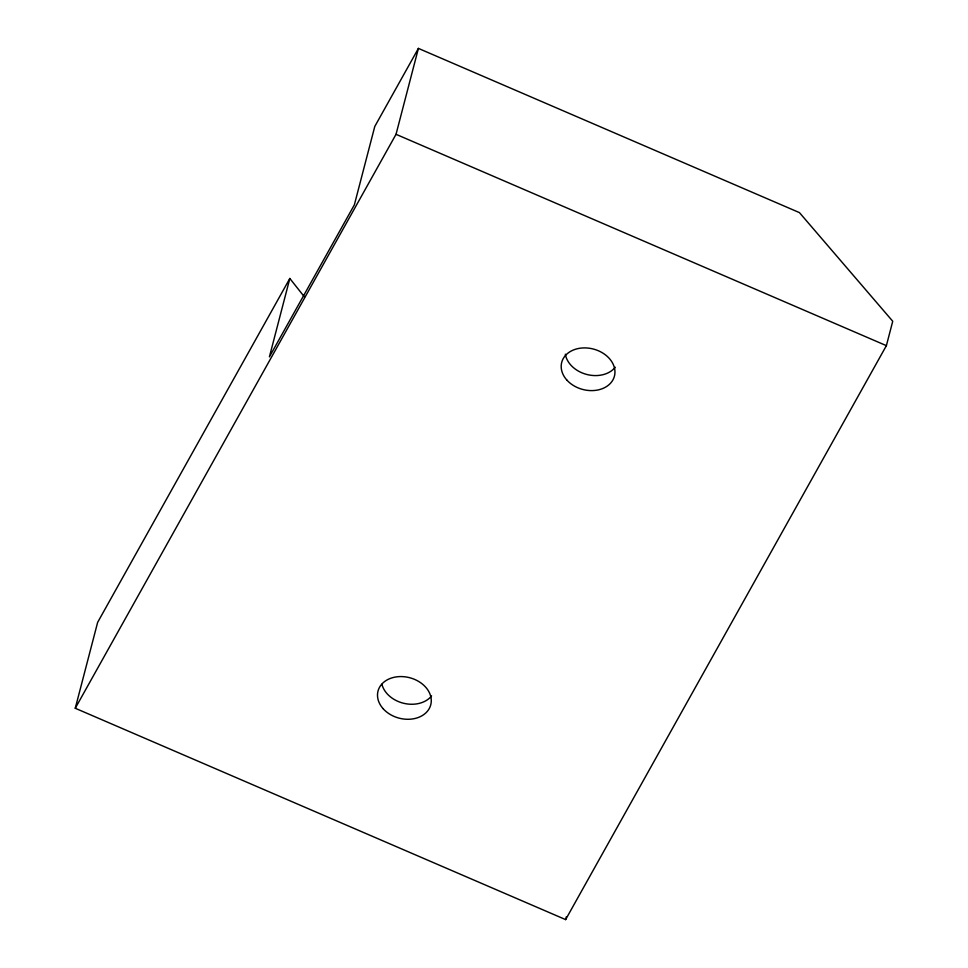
<?xml version="1.0" encoding="UTF-8"?>
<svg xmlns="http://www.w3.org/2000/svg" width="968" height="968" viewBox="0 0 968 968"><rect width="100%" height="100%" fill="white"/><g stroke="black" fill="none" stroke-linecap="round" stroke-linejoin="round"><path stroke-width="1.45" d="M289.831 278.469L269.406 356.865L354.361 204.853L374.785 126.457L418.406 48.4L799.447 212.621L892.738 321.267L886.385 345.649L565.627 919.6L75.262 708.261L97.647 622.351L289.831 278.469L304.557 297.067M75.262 708.261L396.033 134.31L418.406 48.4M565.627 919.6L566.365 916.732M396.033 134.31L886.385 345.649M615.261 367.247A27.249 20.897 14.6 0 1 586.705 374.447A27.249 20.897 14.6 0 1 565.336 354.203M431.571 695.919A27.249 20.897 14.6 0 1 403.874 703.337A27.249 20.897 14.6 0 1 381.924 684.279M383.038 708.6A27.249 20.897 14.6 0 0 429.211 708.636A27.249 20.897 14.6 0 0 400.934 676.571A27.249 20.897 14.6 0 0 383.038 708.6M566.716 379.916A27.249 20.897 14.6 0 0 612.901 379.952A27.249 20.897 14.6 0 0 584.611 347.899A27.249 20.897 14.6 0 0 566.716 379.916"/></g></svg>
